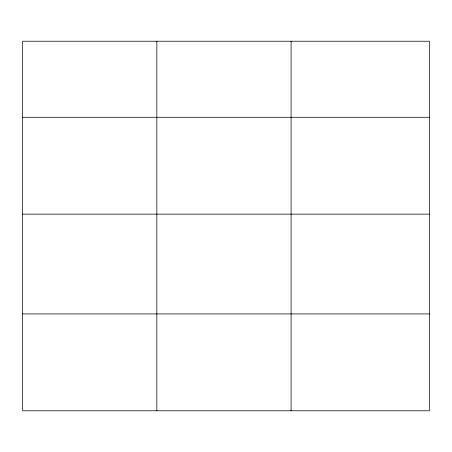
<?xml version="1.0" encoding="UTF-8"?>
<svg xmlns="http://www.w3.org/2000/svg" width="452" height="452" viewBox="0 0 452 452"><rect width="100%" height="100%" fill="white"/><g stroke="black" fill="none" stroke-linecap="round" stroke-linejoin="round"><path stroke-width="0.68" d="M429.4 214.135L429.4 41.228L22.6 41.228L22.6 410.772L429.4 410.772L429.4 214.135L22.6 214.135M22.6 117.283L429.4 117.283M22.6 313.92L429.4 313.92M291.088 41.228L291.088 410.772M156.844 41.228L156.844 410.772"/></g></svg>
